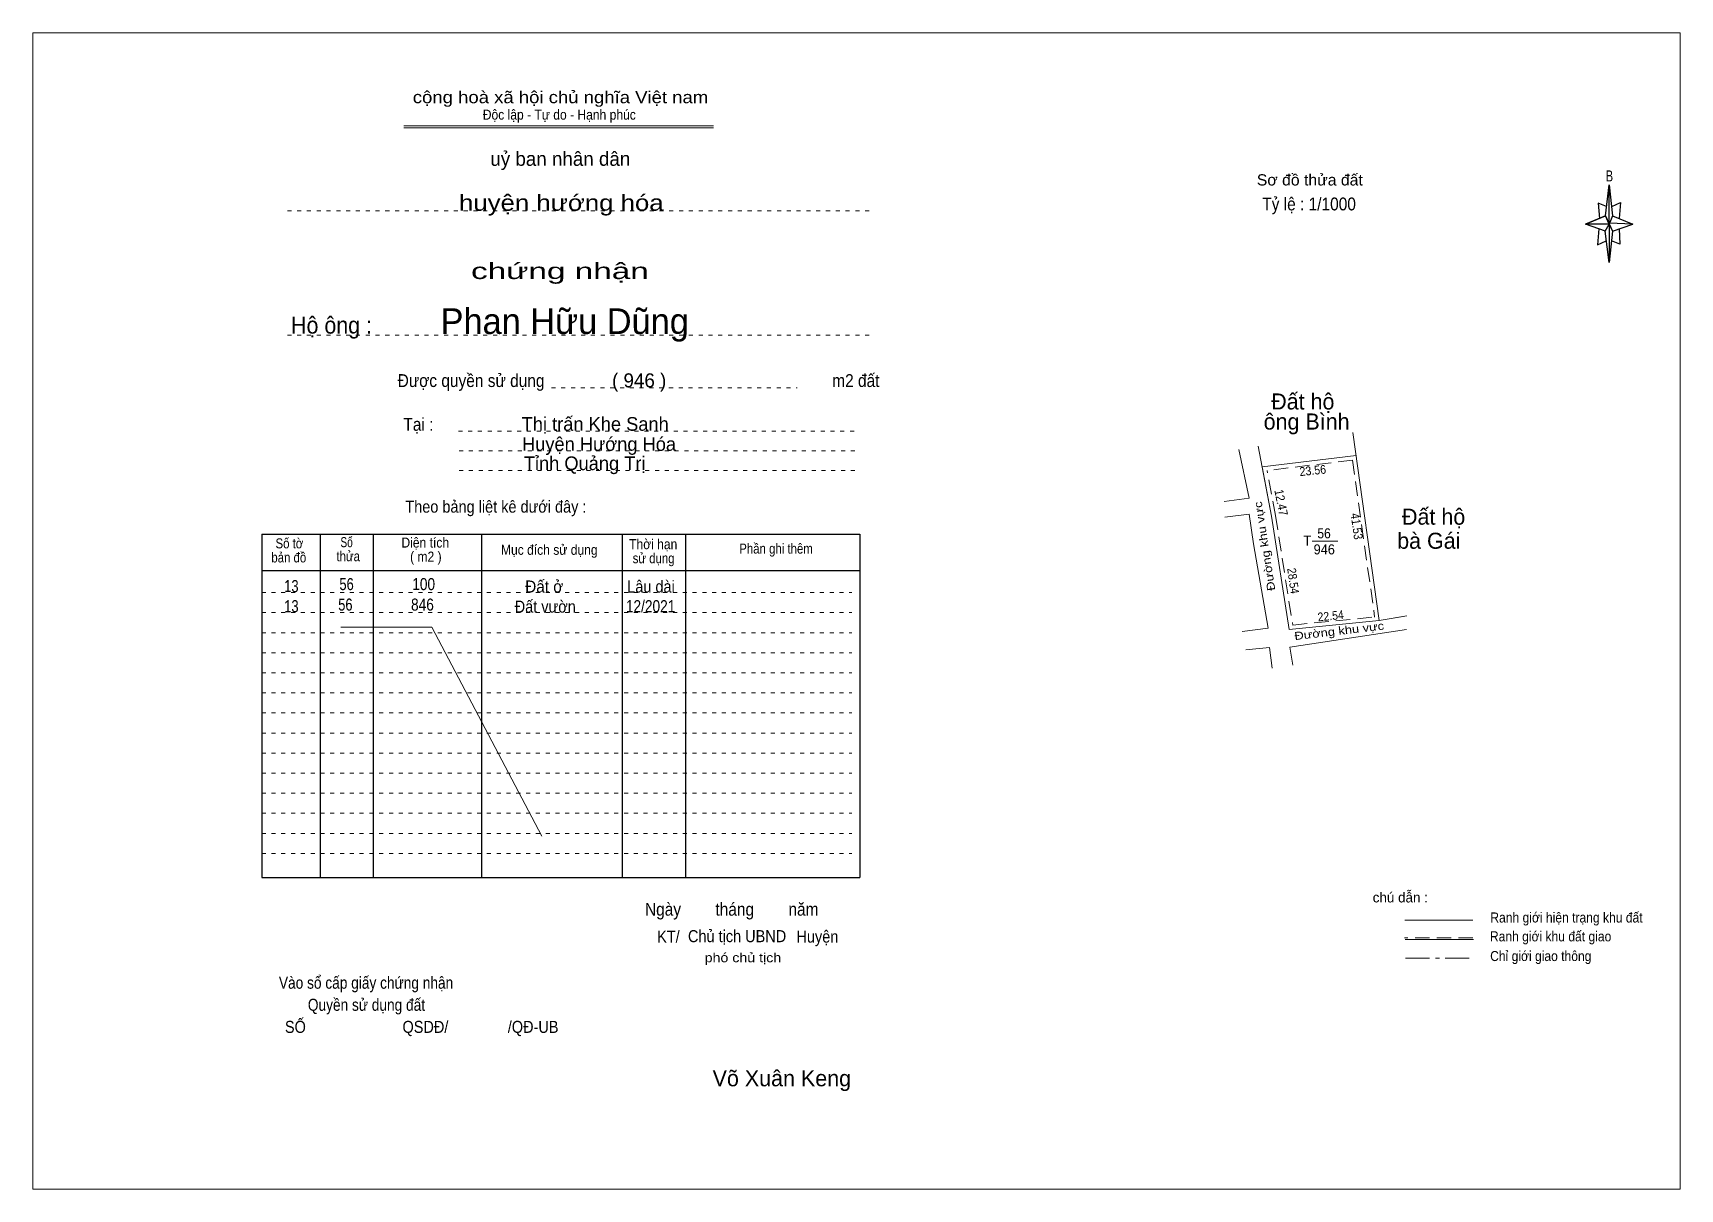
# Model space of a CAD drawing. Header units: centimetres. Extents: x -0.5 to 40.5, y 0 to 28.8.
import ezdxf
from ezdxf.enums import TextEntityAlignment as Align

# ---------------------------------------------------------------- set-up
doc = ezdxf.new("R2010")
doc.units = ezdxf.units.CM
doc.header["$LTSCALE"] = 0.12
for name, pattern in [('DOT_DASHED', [7.7, 5, -1.2, 0.3, -1.2]), ('DOTTED', [1.5, 0.3, -1.2]), ('MEDIUM_DASHED', [4.5, 3, -1.5])]:
    doc.linetypes.add(name, pattern=pattern)
for name, color, linetype, lineweight in [('1', 7, 'DOTTED', 13), ('4', 7, 'Continuous', 13), ('5', 7, 'Continuous', 25)]:
    doc.layers.add(name, color=color, linetype=linetype, lineweight=lineweight)

msp = doc.modelspace()

# ---------------------------------------------------------------- linework, layer by layer
at = {"layer": '1', "linetype": 'Continuous'}
for p, q in [((8.75, 26.46), (16.47, 26.46)), ((8.75, 26.41), (16.47, 26.41))]:
    msp.add_line(p, q, dxfattribs=at)
at = {"layer": '1'}
for p, q in [((5.85, 24.34), (20.35, 24.34)), ((5.85, 21.24), (20.35, 21.24)), ((12.43, 19.93), (18.55, 19.93)), ((10.11, 18.85), (20.05, 18.85)), ((10.13, 18.36), (20.07, 18.36)), ((10.13, 17.87), (20.07, 17.87)), ((5.21, 14.83), (19.91, 14.83)), ((5.21, 14.33), (19.91, 14.33)), ((5.21, 13.83), (19.91, 13.83)), ((5.21, 13.33), (19.91, 13.33)), ((5.21, 12.83), (19.91, 12.83)), ((5.21, 12.33), (19.91, 12.33)), ((5.21, 11.83), (19.91, 11.83)), ((5.21, 11.33), (19.91, 11.33)), ((5.21, 10.83), (19.91, 10.83)), ((5.21, 10.33), (19.91, 10.33)), ((5.21, 9.83), (19.91, 9.83)), ((5.21, 9.33), (19.91, 9.33)), ((5.21, 8.83), (19.91, 8.83)), ((5.21, 8.33), (19.91, 8.33))]:
    msp.add_line(p, q, dxfattribs=at)
at = {"layer": '1', "linetype": 'Continuous', "lineweight": 25}
for p, q in [((5.21, 16.28), (20.11, 16.28)), ((5.21, 16.28), (5.21, 7.73)), ((6.67, 16.28), (6.67, 7.73)), ((7.99, 16.28), (7.99, 7.73)), ((10.69, 16.28), (10.69, 7.73)), ((14.19, 16.28), (14.19, 7.73)), ((15.77, 16.28), (15.77, 7.73)), ((20.11, 16.28), (20.11, 7.73)), ((5.21, 15.38), (20.11, 15.38)), ((5.21, 7.73), (20.11, 7.73))]:
    msp.add_line(p, q, dxfattribs=at)
at = {"layer": '1', "linetype": 'Continuous'}
msp.add_lwpolyline([(-0.49, -0.03), (40.55, -0.03), (40.55, 28.77), (-0.49, 28.77)], close=True, dxfattribs=at)
msp.add_lwpolyline([(7.18, 13.97), (9.45, 13.97), (12.19, 8.76)], dxfattribs=at)
at = {"layer": '4'}
for p, q in [((30.37, 16.73), (30.04, 18.48)), ((32.4, 18.82), (33.05, 14.13)), ((30.29, 13.94), (29.92, 16.04)), ((31.38, 16.11), (32.02, 16.11)), ((33.74, 14.25), (33.05, 14.13)), ((33.05, 14.13), (33.65, 14.23)), ((30.29, 13.94), (29.64, 13.86))]:
    msp.add_line(p, q, dxfattribs=at)
at = {"layer": '4', "linetype": 'MEDIUM_DASHED'}
for p, q in [((32.39, 18.13), (30.26, 17.87)), ((32.39, 18.13), (32.94, 14.22)), ((30.47, 16.75), (30.26, 17.87)), ((30.47, 16.75), (30.9, 14.02)), ((30.9, 14.02), (32.94, 14.22))]:
    msp.add_line(p, q, dxfattribs=at)
at = {"layer": '4'}
for points in [[(29.19, 17.1), (29.81, 17.18), (29.56, 18.39)], [(32.48, 18.24), (30.14, 17.96), (30.37, 16.73)], [(29.21, 16.71), (29.81, 16.78), (29.92, 16.04)], [(30.37, 16.73), (30.81, 13.91), (33.05, 14.13)], [(30.9, 13.02), (30.83, 13.47), (33.73, 13.91)], [(30.39, 12.95), (30.32, 13.46), (29.73, 13.4)]]:
    msp.add_lwpolyline(points, dxfattribs=at)
at = {"layer": '5'}
for p, q in [((38.69, 24.21), (38.78, 24.99)), ((38.69, 23.83), (38.19, 24.01)), ((38.87, 23.83), (38.78, 23.05)), ((38.87, 24.21), (39.37, 24.01)), ((39.03, 23.89), (39.05, 23.51)), ((39.05, 23.51), (38.84, 23.59))]:
    msp.add_line(p, q, dxfattribs=at)
at = {"layer": '5', "lineweight": 13}
for p, q in [((35.39, 6.67), (33.69, 6.67)), ((35.4, 6.19), (33.7, 6.19))]:
    msp.add_line(p, q, dxfattribs=at)
at = {"layer": '5', "linetype": 'MEDIUM_DASHED', "lineweight": 13}
msp.add_line((35.39, 6.23), (33.68, 6.23), dxfattribs=at)
at = {"layer": '5', "linetype": 'DOT_DASHED', "lineweight": 13}
msp.add_line((33.71, 5.72), (35.42, 5.72), dxfattribs=at)
at = {"layer": '5'}
for points in [[(38.78, 24.99), (38.87, 24.21), (38.78, 24.01)], [(38.78, 24.01), (38.19, 24.01), (38.69, 24.21), (38.87, 23.83), (39.37, 24.01), (38.78, 24.03)], [(38.78, 24.01), (38.78, 23.05), (38.68, 23.83)]]:
    msp.add_lwpolyline(points, close=True, dxfattribs=at)
for points in [[(38.72, 24.45), (38.51, 24.53), (38.54, 24.15)], [(38.85, 24.45), (39.07, 24.55), (39.03, 24.15)], [(38.78, 24.01), (38.69, 24.21), (38.19, 24.01)], [(38.53, 23.89), (38.49, 23.49), (38.71, 23.59)], [(38.78, 24.01), (38.87, 23.83), (39.37, 24.01)]]:
    msp.add_lwpolyline(points, dxfattribs=at)

# ---------------------------------------------------------------- texts
at = {"layer": '1'}
for s, height, width, p in [('cộng hoà xã hội chủ nghĩa Việt nam', 0.3, 1.15, (12.655, 27.02)), ('Độc lập - Tự do - Hạnh phúc', 0.25, 0.9, (12.625, 26.61)), ('chứng nhận', 0.4, 1.55, (12.64, 22.64)), ('Được quyền sử dụng                                                                   m2 đất', 0.32, 0.9, (14.6, 19.95)), ('Tại :', 0.32, 0.9, (9.115, 18.86)), ('Theo bảng liệt kê dưới đây :', 0.3, 0.9, (11.045, 16.82)), ('Số tờ', 0.25, 0.85, (5.9, 15.93)), ('Số ', 0.25, 0.75, (7.36, 15.96)), ('Diện tích', 0.25, 0.9, (9.285, 15.95)), ('Mục đích sử dụng', 0.25, 0.9, (12.375, 15.77)), ('Thời hạn', 0.25, 0.9, (14.965, 15.91)), ('Phần ghi thêm', 0.25, 0.85, (18.025, 15.8)), ('bản đồ', 0.25, 0.85, (5.885, 15.58)), ('thửa', 0.25, 0.85, (7.365, 15.61)), ('( m2 )', 0.25, 0.9, (9.3, 15.6)), ('sử dụng', 0.25, 0.85, (14.975, 15.56)), ('Ngày        tháng        năm ', 0.32, 0.9, (16.975, 6.78)), ('Chủ tịch UBND', 0.3, 0.9, (17.055, 6.12)), ('Vào sổ cấp giấy chứng nhận', 0.3, 0.85, (7.81, 4.96)), ('Quyền sử dụng đất', 0.3, 0.85, (7.82, 4.41)), ('SỐ                        QSDĐ/', 0.3, 0.9, (7.825, 3.86))]:
    msp.add_text(s, height=height, dxfattribs=dict(at, width=width)).set_placement(p, align=Align.CENTER)
msp.add_text('uỷ ban nhân dân', height=0.35, dxfattribs=at).set_placement((12.65, 25.46), align=Align.CENTER)
at = {"layer": '4'}
for s, p in [('Đất hộ', (31.15, 19.39)), ('ông Bình', (31.245, 18.89)), ('Đất hộ', (34.41, 16.52)), ('bà Gái', (34.29, 15.92))]:
    msp.add_text(s, height=0.4, dxfattribs=at).set_placement(p, align=Align.CENTER)
for s, height, rotation, width, p in [('23.56', 0.22, 5.591, 0.9, (31.4093, 17.7622)), ('12.47', 0.22, 280.944, 0.9, (30.5036, 17.0509)), ('Đường khu vực', 0.2, 98.74, 1.2, (30.2955, 15.9998)), ('41.53', 0.2196, 277.944, 0.9, (32.3853, 16.4652)), ('28.54', 0.2156, 277.944, 0.9, (30.8054, 15.1049)), ('22.54', 0.216, 5.591, 0.9, (31.8545, 14.1418)), ('Đường khu vực', 0.2, 6.74, 1.2, (32.0683, 13.7762))]:
    msp.add_text(s, height=height, rotation=rotation, dxfattribs=dict(at, width=width)).set_placement(p, align=Align.CENTER)
for s, width, p in [('56', 0.9, (31.68, 16.18)), ('T', 0.95, (31.265, 16)), ('946', 0.95, (31.685, 15.78))]:
    msp.add_text(s, height=0.25, dxfattribs=dict(at, width=width)).set_placement(p, align=Align.CENTER)
at = {"layer": '5'}
for s, height, width, p in [('Sơ đồ thửa đất', 0.28, 1.05, (31.325, 24.97)), ('B', 0.2756, 0.75, (38.79, 25.07)), ('huyện hướng hóa', 0.4, 1.2, (12.675, 24.34)), ('Hộ ông :', 0.42, 0.95, (6.95, 21.28)), ('56', 0.3, 0.8, (7.325, 14.89)), ('100', 0.3, 0.85, (9.245, 14.89)), ('13', 0.3, 0.8, (5.95, 14.84)), ('Đất ở', 0.3, 0.95, (12.25, 14.83)), ('Lâu dài', 0.3, 0.9, (14.91, 14.83)), ('13', 0.3, 0.8, (5.95, 14.34)), ('56', 0.3, 0.8, (7.295, 14.38)), ('846', 0.3, 0.85, (9.215, 14.38)), ('Đất vườn', 0.3, 0.9, (12.275, 14.33)), ('12/2021', 0.3, 0.85, (14.9, 14.34)), ('Ranh giới hiện trạng khu đất', 0.25, 0.9, (37.72, 6.61)), ('KT/                             Huyện', 0.3, 0.9, (17.32, 6.11)), ('Ranh giới khu đất giao', 0.25, 0.9, (37.325, 6.14)), ('phó chủ tịch', 0.23, 1.15, (17.2, 5.62)), ('Chỉ giới giao thông', 0.25, 0.9, (37.08, 5.65)), ('                    /QĐ-UB', 0.3, 0.9, (10.97, 3.86))]:
    msp.add_text(s, height=height, dxfattribs=dict(at, width=width)).set_placement(p, align=Align.CENTER)
at = {"layer": '5', "width": 0.9}
msp.add_text('Tỷ lệ : 1/1000', height=0.32, dxfattribs=at).set_placement((30.14, 24.35))
at = {"layer": '5'}
for s, height, p in [('Phan Hữu Dũng', 0.64, (12.76, 21.27)), ('( 946 )', 0.35, (14.615, 19.94)), ('Thị trấn Khe Sanh', 0.34, (13.52, 18.86)), ('Huyện Hướng Hóa', 0.34, (13.615, 18.36)), ('Tỉnh Quảng Trị ', 0.34, (13.32, 17.88)), ('chú dẫn :', 0.25, (33.58, 7.11)), ('Võ Xuân Keng', 0.4, (18.17, 2.53))]:
    msp.add_text(s, height=height, dxfattribs=at).set_placement(p, align=Align.CENTER)

doc.saveas('drawing.dxf')
